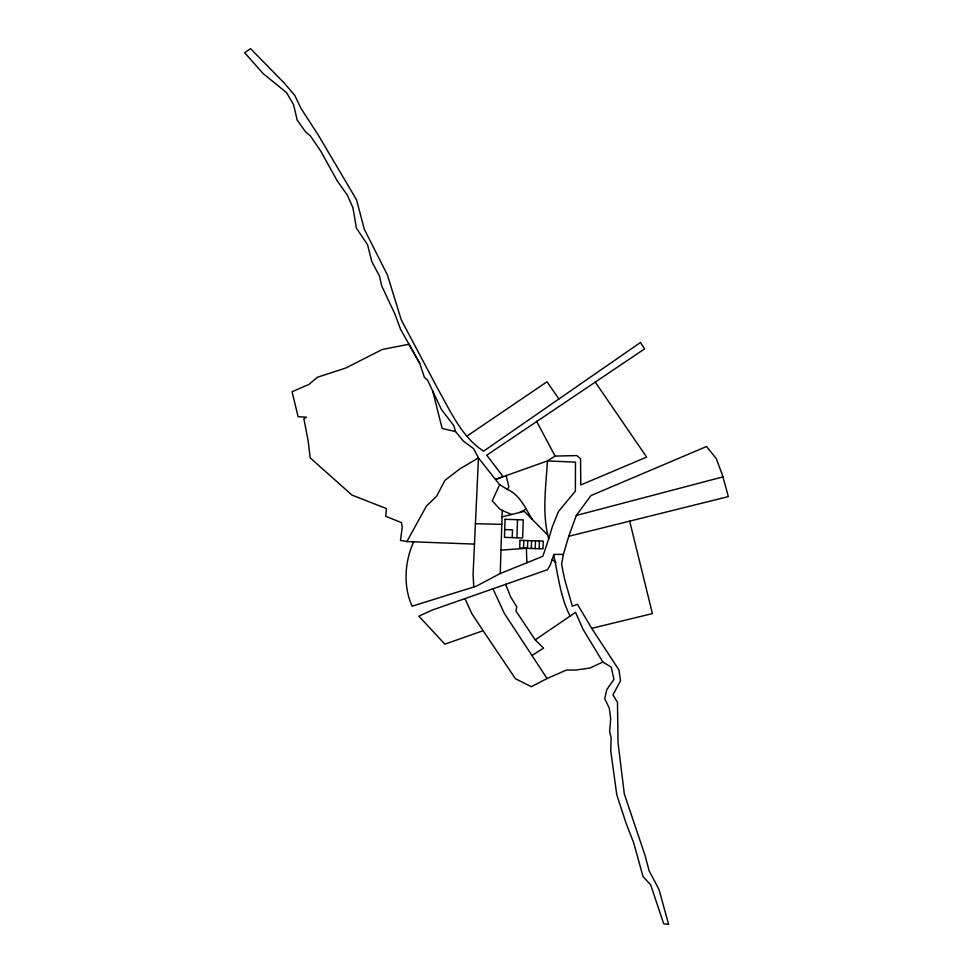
<?xml version="1.0" encoding="UTF-8"?>
<svg xmlns="http://www.w3.org/2000/svg" width="973" height="973" viewBox="0 0 973 973"><rect width="100%" height="100%" fill="white"/><g stroke="black" fill="none" stroke-linecap="round" stroke-linejoin="round"><path stroke-width="1.46" d="M568.731 536.305L728.351 496.607L722.501 475.225L716.189 458.478L706.507 446.534L591 495.549L576.284 515.471L568.731 536.305L563.391 554.403L553.588 554.403C558.161 575.019 560.217 596.777 570.081 616.104L535.211 639.857L516.006 611.068L516.772 606.872L510.667 596.96L505.632 584.262M413.683 541.839C404.634 561.53 403.102 586.342 412.09 606.179L476.174 586.245L500.244 573.523L502.238 510.448L500.171 509.39L492.216 500.864L499.636 484.688L478.473 457.918L473.559 448.626L463.343 441.049L455.522 431.526L453.844 425.724L441.28 409.207L427.621 380.261L424.362 377.208L419.728 363.343L408.988 344.247L382.365 349.453L345.683 368.062L317.332 377.269L309 384.396L292.07 391.718L298.103 416.699L306.337 417.174L303.892 418.864L308.21 441.219L310.156 457.833L352.019 495.123L386.427 508.575L385.734 516.31L401.472 522.598L402.214 527.415L400.487 540.392L406.872 541.584L474.435 544.089M512.248 537.607L512.503 529.835L504.732 529.592M516.918 537.765L517.502 519.704M523.571 548.225L523.827 540.453M527.463 548.346L527.719 540.574M531.343 548.468L531.599 540.708M535.235 548.602L535.478 540.83M539.115 548.723L539.37 540.952M500.244 573.523L542.837 556.301L548.723 538.726C541.827 513.732 545.962 486.865 547.422 460.934L555.109 456.082L576.819 455.571L580.565 458.672L580.759 484.98L646.631 457.079L595.16 381.951M563.391 554.403L561.603 564.17L564.51 578.826L572.331 606.191L577.463 604.282L591.706 628.339L618.95 669.971L620.506 680.784L612.966 694.929L617.478 702.238L618.037 742.715L624.313 793.932L645.038 855.413L649.113 870.726L659.025 889.577L668.609 924.35L663.695 923.803L650.682 884.846L643.019 876.551L633.703 842.861L626.186 823.547L616.809 794.905L610.74 750.864L611.129 737.522L609.621 731.684L610.667 718.621L609.293 708.125L604.72 698.723L606.787 689.675L613.939 679.324L611.202 667.113L602.859 662.041L583.18 629.531L575.542 612.321L570.081 616.104M548.723 538.726L552.336 526.77L558.453 511.506L575.384 491.122L575.481 462.139L547.422 460.934L495.853 479.288L503.126 476.685L486.755 455.182L644.576 348.893L640.453 342.508L483.557 451.168C461.324 436.695 450.402 410.825 437.643 388.555L401.265 319.862L387.388 274.873L364.291 229.19L356.556 199.842L318.086 134.761L300.985 108.392L294.783 95.415L284.736 83.617L250.56 48.65L244.649 52.688L263.099 73.547L286.476 92.544L293.53 104.573L297.191 120.08L305.473 131.744L310.399 135.928L320.847 151.241L337.132 180.723L347.227 194.989L352.895 207.602L356.398 228.108L367.526 244.697L371.881 261.786L379.567 276.235L381.659 285.794L395.087 314.437L400.487 329.129L419.728 363.343M553.746 554.951L550.45 564.608L547.568 569.667L431.866 610.205L418.84 616.164L444.868 644.15L483.143 630.699L515.374 678.68L531.331 686.719L547.057 678.534L566.408 670.056L575.907 670.032L589.954 668.013L602.859 662.041M532.122 519.278C525.347 508.295 520.081 494.904 507.407 489.455L508.843 486.755L506.155 475.615M406.872 541.584L426.393 506.094L436.561 496.339L444.904 480.382L460.083 468.718L478.473 457.918L473.085 574.35L473.766 587.011M466.76 436.232L546.996 381.781L558.903 398.979M532.243 655.328L543.554 648.103L535.211 639.857M519.789 512.467L526.004 509.013M576.284 515.471L722.951 476.892M502.032 516.845L524.277 511.36L546.923 534.213M591.706 628.339L652.409 613.598L629.677 521.139M500.961 550.11L526.393 548.31L526.855 562.771M475.359 523.717L501.788 524.35M455.522 431.526L442.143 428.497L432.717 391.049M502.238 510.448L511.603 514.486M499.636 484.688L507.407 489.455M552.19 559.499L556.009 562.528M483.143 630.699L471.844 613.671L465.106 598.93M547.057 678.534L504.367 613.428L492.873 588.701M536.524 421.163L555.109 456.082M505.06 519.302L504.476 537.364L522.647 537.947L523.231 519.886L505.06 519.302M519.947 540.331L519.691 548.103L543.007 548.845L543.25 541.085L519.947 540.331"/></g></svg>
